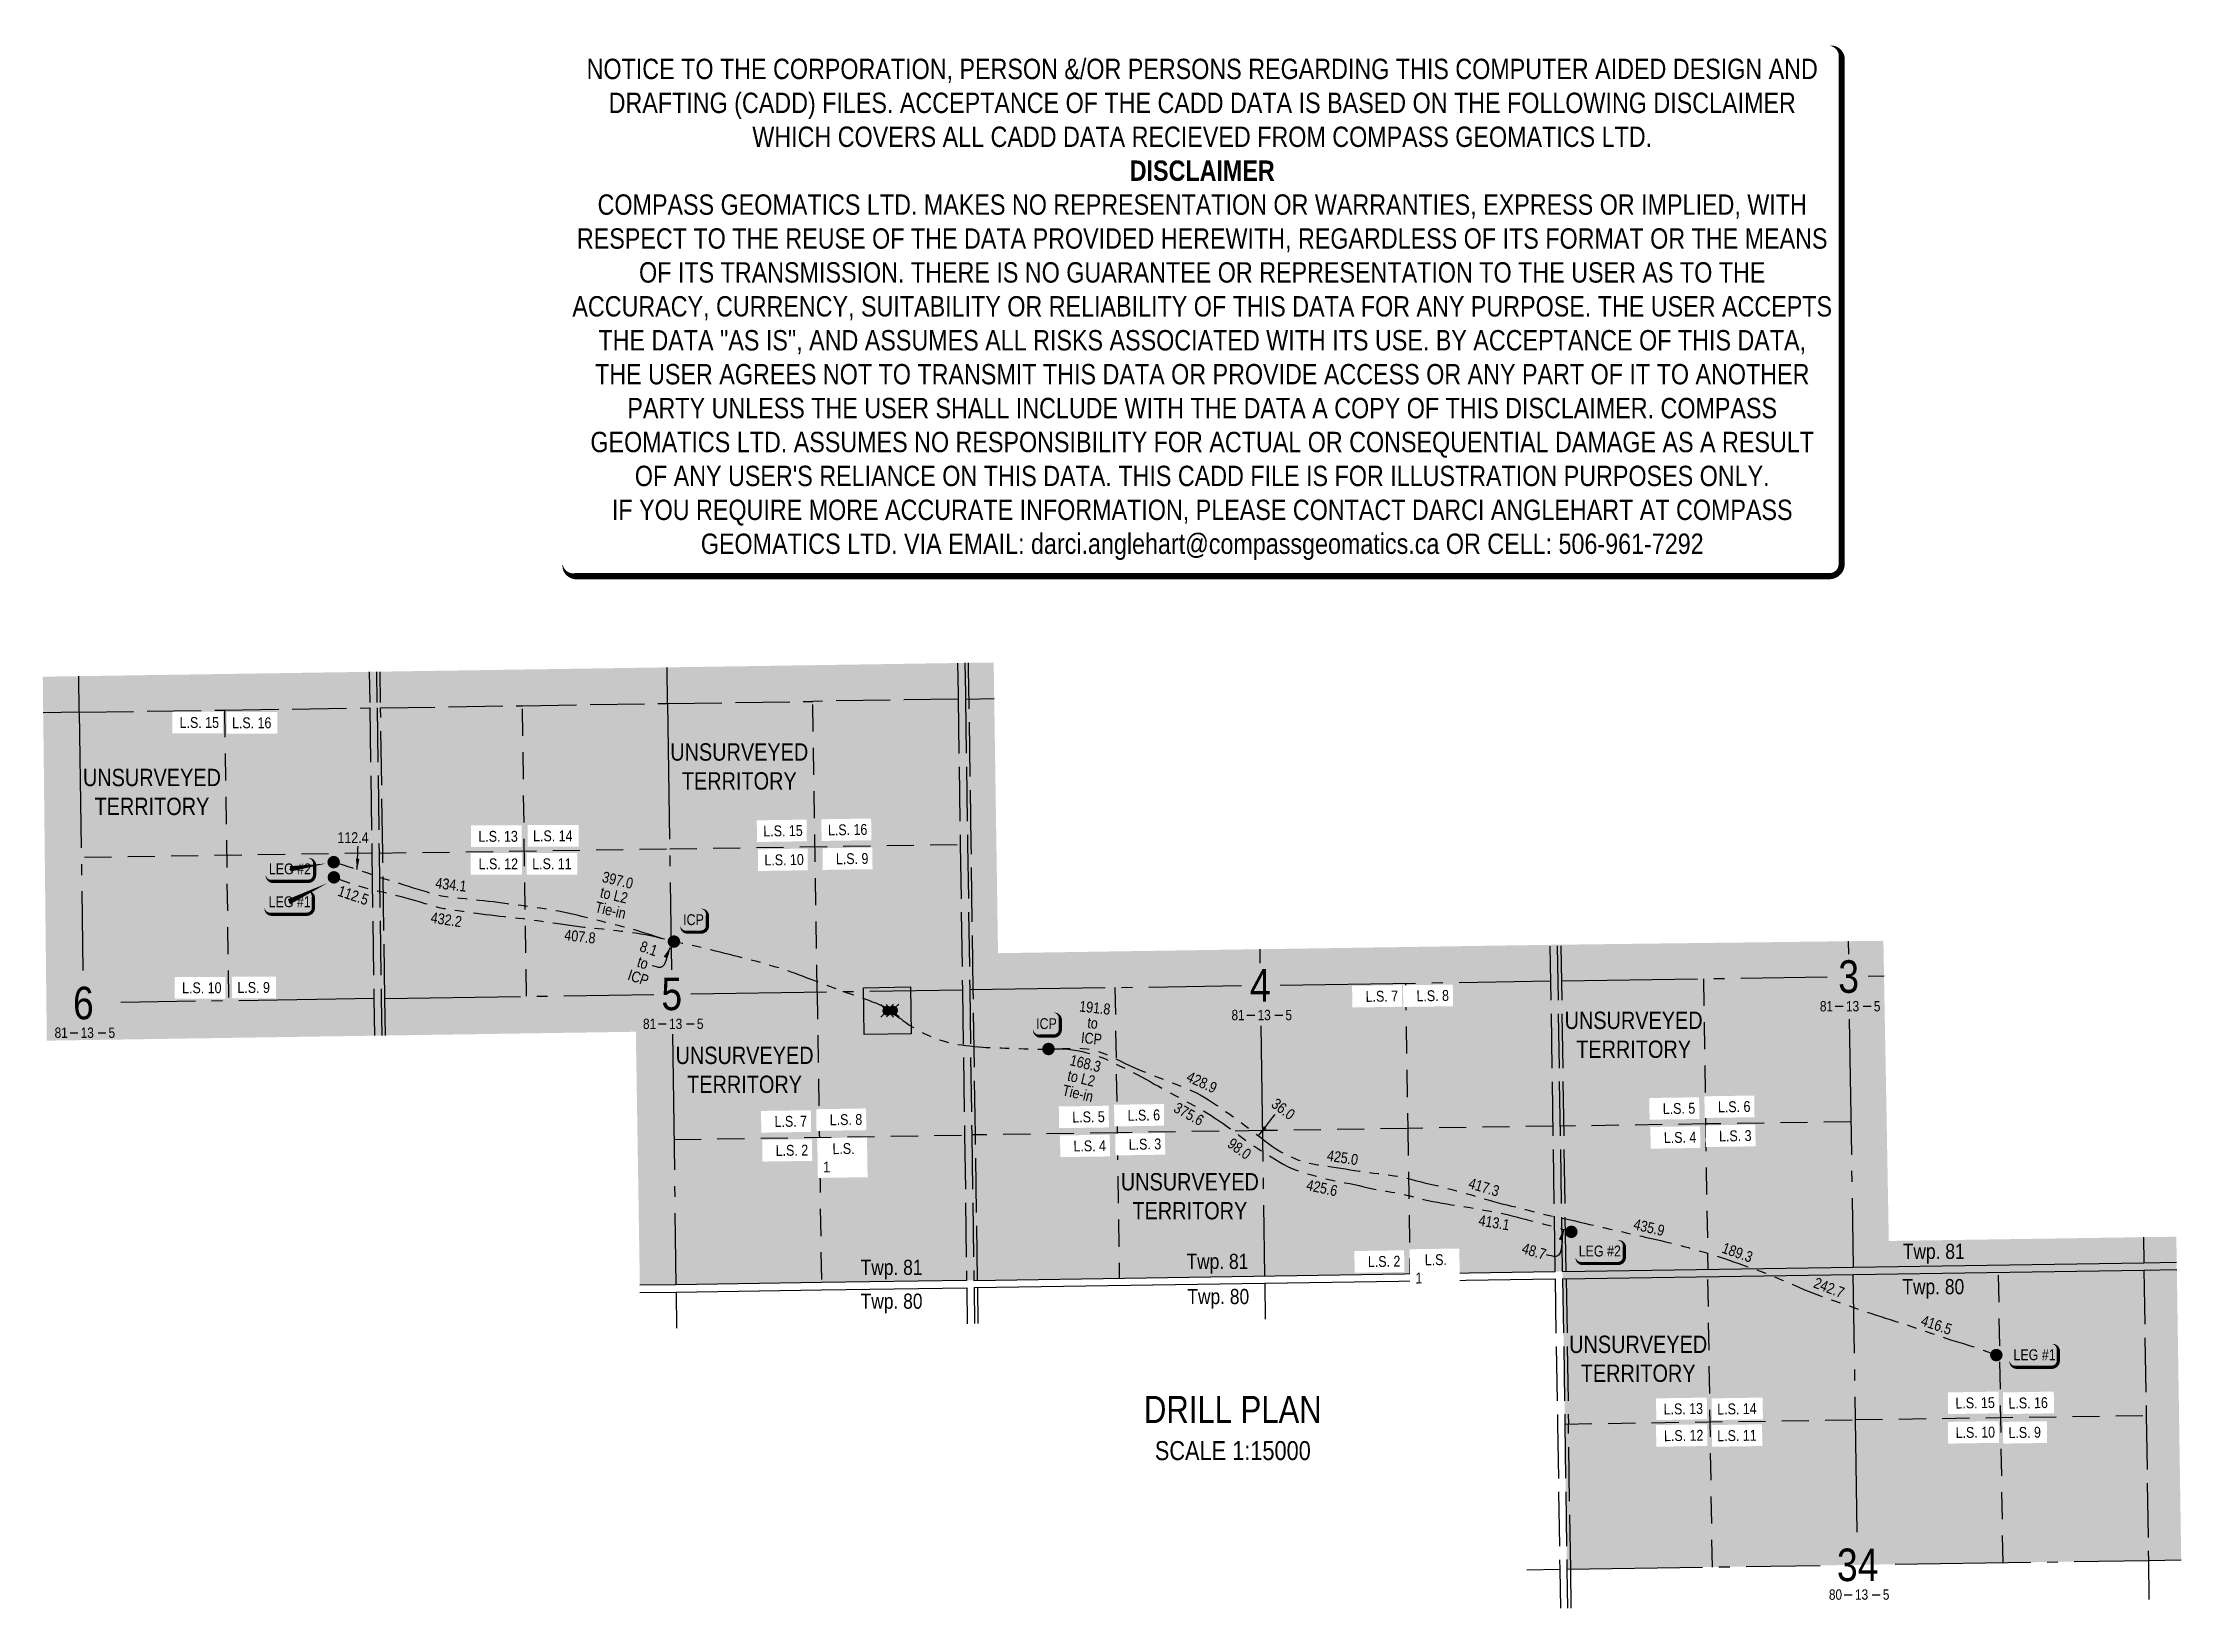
# Model space of a CAD drawing. Extents: x 569344 to 571315, y 6201562 to 6203004.
import ezdxf
from ezdxf.enums import TextEntityAlignment as Align

# ---------------------------------------------------------------- set-up
doc = ezdxf.new("R2010")
doc.units = 0
doc.header["$LTSCALE"] = 5
for name, pattern in [('foc-DRILLPATH', [14.75, 6, -1.75, 1.75, -1.75, 1.75, -1.75]), ('foc-LSD', [8, 5, -3]), ('foc-QUARTERLINE', [33, 25, -3, 2, -3]), ('foc-UNSURVEYED', [12.5, 10, -2.5])]:
    doc.linetypes.add(name, pattern=pattern)
doc.layers.get('Defpoints').update_dxf_attribs({"color": 9})
for name, color, linetype in [('10', 1, 'Continuous'), ('9', 3, 'Continuous'), ('CG-NOTES', 7, 'Continuous'), ('D-TXT', 6, 'Continuous'), ('DETAIL-T', 7, 'Continuous'), ('L-BD', 7, 'Continuous'), ('L-MON', 1, 'Continuous'), ('L-SEC', 7, 'Continuous'), ('L-SECLBL', 7, 'Continuous'), ('L-SECQ', 8, 'foc-QUARTERLINE'), ('L-SECTION-LSD', 7, 'foc-LSD'), ('L-UNS-T', 3, 'Continuous'), ('L-USEC', 7, 'foc-UNSURVEYED'), ('P-BUFFER-H 30m', 51, 'Continuous'), ('P-PDRILLPATH', 12, 'foc-DRILLPATH'), ('P-PROPOSED', 10, 'Continuous'), ('P-PROPOSED-H', 21, 'Continuous')]:
    doc.layers.add(name, color=color, linetype=linetype)
doc.layers.add('DISCLAIMER', color=7, linetype='Continuous', plot=False)
doc.styles.add('100L', font='ARIALN.TTF', dxfattribs={"height": 11})
doc.styles.add('80', font='ARIALN.TTF', dxfattribs={"height": 10})
doc.styles.add('80CG', font='ARIALN.TTF', dxfattribs={"height": 10})
doc.styles.add('80L', font='ARIALN.TTF', dxfattribs={"height": 10})
doc.styles.add('SIMPLEX', font='ARIALN.TTF')
doc.dimstyles.new('Compass 5 000', dxfattribs={"dimscale": 5, "dimtxt": 9, "dimasz": 2, "dimexe": 0.2, "dimexo": 0.0625, "dimgap": 0.5, "dimtad": 0, "dimtih": 1, "dimtoh": 1, "dimzin": 0, "dimdsep": 46, "dimtxsty": '80CG', "dimcen": 0.1, "dimse1": 1, "dimse2": 1, "dimclrd": 256, "dimclrt": 256, "dimaunit": 1, "dimadec": 4, "dimazin": 0, "dimtfac": 0.06, "dimtofl": 0, "dimtmove": 0, "dimatfit": 1, "dimfxl": 0.2, "dimtolj": 1, "dimtzin": 0, "dimlwd": -1, "dimarcsym": 0})

# ---------------------------------------------------------------- blocks, each defined once
blk = doc.blocks.new('L-SECLBL')
at = {"layer": '9', "color": 7}
for p, q in [((-5.1, -27.8), (-12.3, -27.8)), ((20.7, -27.8), (13.5, -27.8))]:
    blk.add_line(p, q, dxfattribs=at)
at = {"layer": '10', "color": 2, "style": 'SIMPLEX'}
blk.add_attdef('SEC', text='', height=30, dxfattribs=at).set_placement((0, 0), align=Align.MIDDLE)
at = {"layer": '10', "color": 5, "style": '80L'}
blk.add_attdef('TWP', text='', height=9.5, dxfattribs=at).set_placement((-14.4, -27.4), align=Align.MIDDLE_RIGHT)
blk.add_attdef('RGE', text='', height=9.5, dxfattribs=at).set_placement((3.6, -27.4), align=Align.MIDDLE_CENTER)
blk.add_attdef('MER', text='', height=9.5, dxfattribs=at).set_placement((23.2, -27.4), align=Align.MIDDLE_LEFT)
blk = doc.blocks.new('WC')
at = {"layer": 'L-MON'}
h = blk.add_hatch(color=255, dxfattribs=at)
h.dxf.hatch_style = 1
edge = h.paths.add_edge_path()
edge.add_arc((0, 0), 0.9, 0, 360)
at = {"layer": 'L-MON', "color": 240, "flags": 128}
for points in [[(-0.62, 0.5), (-1.23, 1.12)], [(0.52, 0.61), (1.13, 1.21)], [(-1.18, -1.18), (-0.56, -0.57)], [(1.16, -1.18), (0.56, -0.57)]]:
    blk.add_lwpolyline(points, dxfattribs=at)
at = {"layer": 'L-MON', "color": 240}
for radius in [0.8, 0.373]:
    blk.add_circle((0, 0), radius, dxfattribs=at)
blk = doc.blocks.new('plbh')
at = {"layer": 'L-MON'}
h = blk.add_hatch(color=255, dxfattribs=at)
h.dxf.hatch_style = 1
edge = h.paths.add_edge_path()
edge.add_arc((0, 0), 1.16, 0, 360)
h = blk.add_hatch(color=256, dxfattribs=at)
h.dxf.hatch_style = 1
h.paths.add_polyline_path([(-0.96, 0, 1), (0.96, 0, 1)])
h.paths.add_polyline_path([(0.91, 0, -1), (-0.91, 0, -1)], flags=16)
h.paths.add_polyline_path([(0.45, 0, -1), (-0.45, 0, -1)], flags=0)
h = blk.add_hatch(color=256, dxfattribs=at)
h.dxf.hatch_style = 1
h.paths.add_polyline_path([(-0.45, 0, 1), (0.45, 0, 1)])
h.paths.add_polyline_path([(0.4, 0, -1), (-0.4, 0, -1)], flags=16)
at = {"layer": 'L-MON', "color": 240}
for radius in [0.96, 0.91, 0.45, 0.4]:
    blk.add_circle((0, 0), radius, dxfattribs=at)
blk = doc.blocks.new('*U477')
h = blk.add_hatch(color=255)
edge = h.paths.add_edge_path()
edge.add_line((-16.5, -11.5), (16.5, -11.5))
edge.add_arc((16.5, -5.5), 6, 270, 360)
edge.add_line((22.5, -5.5), (22.5, 4))
edge.add_arc((16.5, 4), 6, 0, 90)
edge.add_line((16.5, 10), (-16.5, 10))
edge.add_arc((-16.5, 4), 6, 90, 180)
edge.add_line((-22.5, 4), (-22.5, -5.5))
edge.add_arc((-16.5, -5.5), 6, 180, 270)
at = {"color": 14, "flags": 128}
blk.add_lwpolyline([(-16.5, -11.5, 3, 3, 0), (16.5, -11.5, 3, 3, 0.414214), (22.5, -5.5, 3, 3, 0), (22.5, 4, 3, 0, 0.414214), (16.5, 10, 0, 0, 0), (-16.5, 10, 0, 0, 0.414214), (-22.5, 4, 0, 0, 0), (-22.5, -5.5, 0, 3, 0.414214)], format="xyseb", close=True, dxfattribs=at)
at = {"color": 14, "style": '80'}
blk.add_attdef('ENTER_TEXT_001', (-26.8, -4.9), '', height=10, dxfattribs=at)
blk = doc.blocks.new('*U478')
h = blk.add_hatch(color=255)
edge = h.paths.add_edge_path()
edge.add_line((-6.5, -11.5), (6.5, -11.5))
edge.add_arc((6.5, -5.5), 6, 270, 360)
edge.add_line((12.5, -5.5), (12.5, 4))
edge.add_arc((6.5, 4), 6, 0, 90)
edge.add_line((6.5, 10), (-6.5, 10))
edge.add_arc((-6.5, 4), 6, 90, 180)
edge.add_line((-12.5, 4), (-12.5, -5.5))
edge.add_arc((-6.5, -5.5), 6, 180, 270)
at = {"color": 14, "flags": 128}
blk.add_lwpolyline([(-6.5, -11.5, 3, 3, 0), (6.5, -11.5, 3, 3, 0.414214), (12.5, -5.5, 3, 3, 0), (12.5, 4, 3, 0, 0.414214), (6.5, 10, 0, 0, 0), (-6.5, 10, 0, 0, 0.414214), (-12.5, 4, 0, 0, 0), (-12.5, -5.5, 0, 3, 0.414214)], format="xyseb", close=True, dxfattribs=at)
at = {"color": 14, "style": '80'}
blk.add_attdef('ENTER_TEXT_001', (-26.8, -4.9), '', height=10, dxfattribs=at)
blk = doc.blocks.new('Disclaimer_Legal')
at = {"layer": 'DISCLAIMER', "color": 254, "flags": 128}
blk.add_lwpolyline([(-3613, -1105, 37.5, 37.5, 0), (4096, -1105, 37.5, 37.5, 0.414214), (4171, -1030, 37.5, 37.5, 0), (4171, 2079, 37.5, 0, 0.414214), (4096, 2154, 0, 0, 0), (-3613, 2154, 0, 0, 0.414214), (-3688, 2079, 0, 0, 0), (-3688, -1030, 0, 37.5, 0.414214)], format="xyseb", close=True, dxfattribs=at)
at = {"layer": 'DISCLAIMER', "color": 254, "insert": (242, 534), "char_height": 125, "width": 7717.57, "attachment_point": 5, "style": '80'}
blk.add_mtext('NOTICE TO THE CORPORATION, PERSON &/OR PERSONS REGARDING THIS COMPUTER AIDED DESIGN AND DRAFTING (CADD) FILES. ACCEPTANCE OF THE CADD DATA IS BASED ON THE FOLLOWING DISCLAIMER WHICH COVERS ALL CADD DATA RECIEVED FROM COMPASS GEOMATICS LTD.\\P{\\fArial Narrow|b1|i0|c0|p34;DISCLAIMER}\\PCOMPASS GEOMATICS LTD. MAKES NO REPRESENTATION OR WARRANTIES, EXPRESS OR IMPLIED, WITH RESPECT TO THE REUSE OF THE DATA PROVIDED HEREWITH, REGARDLESS OF ITS FORMAT OR THE MEANS OF ITS TRANSMISSION. THERE IS NO GUARANTEE OR REPRESENTATION TO THE USER AS TO THE ACCURACY, CURRENCY, SUITABILITY OR RELIABILITY OF THIS DATA FOR ANY PURPOSE. THE USER ACCEPTS THE DATA "AS IS", AND ASSUMES ALL RISKS ASSOCIATED WITH ITS USE. BY ACCEPTANCE OF THIS DATA, THE USER AGREES NOT TO TRANSMIT THIS DATA OR PROVIDE ACCESS OR ANY PART OF IT TO ANOTHER PARTY UNLESS THE USER SHALL INCLUDE WITH THE DATA A COPY OF THIS DISCLAIMER. COMPASS GEOMATICS LTD. ASSUMES NO RESPONSIBILITY FOR ACTUAL OR CONSEQUENTIAL DAMAGE AS A RESULT OF ANY USER\'S RELIANCE ON THIS DATA. THIS CADD FILE IS FOR ILLUSTRATION PURPOSES ONLY.\\PIF YOU REQUIRE MORE ACCURATE INFORMATION, PLEASE CONTACT DARCI ANGLEHART AT COMPASS GEOMATICS LTD. VIA EMAIL: darci.anglehart@compassgeomatics.ca OR CELL: 506-961-7292', dxfattribs=at)

msp = doc.modelspace()

# ---------------------------------------------------------------- hatches: boundary and pattern name
at = {"layer": 'P-BUFFER-H 30m'}
h = msp.add_hatch(color=256, dxfattribs=at)
h.dxf.hatch_style = 1
h.paths.add_polyline_path([(571041.1, 6202144.2), (571040.5, 6202176.6), (570733.6, 6202172.9), (570224.5, 6202165.2), (570220.5, 6202433.1), (569919.5, 6202428.6), (569920, 6202395.3), (569344.5, 6202386.7), (569347.8, 6202084.6), (569890.7, 6202092.8), (569894.4, 6201859.1), (570202.3, 6201863.7), (570198.4, 6202131.6), (570740.7, 6202139.7)])
at = {"layer": 'P-PROPOSED-H'}
h = msp.add_hatch(color=256, dxfattribs=at)
h.dxf.hatch_style = 1
h.paths.add_polyline_path([(569919.5, 6202428.6), (569886.2, 6202428.1), (569344.1, 6202420), (569344.5, 6202386.7), (569377.7, 6202387.2), (569511.6, 6202389.2), (569645.5, 6202391.2), (569655.5, 6202391.3), (569786.1, 6202393.3), (569920, 6202395.3)])
h = msp.add_hatch(color=256, dxfattribs=at)
h.dxf.hatch_style = 1
h.paths.add_polyline_path([(570144.5, 6202090.9), (570101.2, 6202090.2), (570100.5, 6202133.4), (570143.7, 6202134.2)])
h = msp.add_hatch(color=256, dxfattribs=at)
h.dxf.hatch_style = 1
h.paths.add_polyline_path([(571315, 6201606), (571284.8, 6201605.5), (570748.9, 6201597.5), (570744.9, 6201865.2), (570744.8, 6201871.9), (570202.3, 6201863.7), (570198.4, 6202131.6), (570740.7, 6202139.7), (571041.1, 6202144.2), (571045.5, 6201900), (571310.5, 6201903.9)])

# ---------------------------------------------------------------- linework, layer by layer
at = {"layer": 'DETAIL-T', "color": 14, "flags": 128}
for points in [[(569572.1, 6202242.9, 5, 0, 0), (569605, 6202247.8, 0, 5, 0)], [(569571, 6202212.6, 5, 0, 0), (569606.8, 6202229.9, 0, 5, 0)]]:
    msp.add_lwpolyline(points, format="xyseb", dxfattribs=at)
at = {"layer": 'L-SEC'}
for p, q in [((570202.3, 6201863.7), (570738.1, 6201871.8)), ((569927.7, 6201859.6), (569894.4, 6201859.1)), ((569894.5, 6201852.4), (569927.8, 6201852.9)), ((570061.7, 6201861.6), (569927.7, 6201859.6)), ((569927.8, 6201852.9), (570061.8, 6201854.9)), ((570195.6, 6201863.6), (570061.7, 6201861.6)), ((570061.8, 6201854.9), (570195.7, 6201856.9)), ((570202.4, 6201857), (570737.9, 6201865.1))]:
    msp.add_line(p, q, dxfattribs=at)
at = {"layer": 'L-SEC', "flags": 128}
for points in [[(570744.8, 6201871.9), (571280.5, 6201879.9)], [(570744.9, 6201865.2), (571280.6, 6201873.2)], [(571280.5, 6201879.9), (571310.8, 6201880.3)], [(571280.6, 6201873.2), (571310.9, 6201873.6)]]:
    msp.add_lwpolyline(points, dxfattribs=at)
at = {"layer": 'L-SECQ'}
for p, q in [((569920, 6202395.3), (569919.5, 6202428.6)), ((569920, 6202395.3), (569923.5, 6202149.8)), ((569941.4, 6202127.7), (570191.7, 6202131.5)), ((570198.4, 6202131.6), (570448.9, 6202135.3)), ((570484.4, 6202135.8), (570734, 6202139.6)), ((569649.7, 6202123.3), (569416.1, 6202119.8)), ((569659.4, 6202123.5), (569907.4, 6202127.2)), ((569924.4, 6202090.6), (569927.7, 6201859.6)), ((569927.8, 6201852.9), (569928.3, 6201819.7)), ((571016.4, 6201631.5), (571012.7, 6201869.2)), ((570711.9, 6201597), (570742.2, 6201597.4)), ((570748.9, 6201597.5), (570982.1, 6201601)), ((571051.4, 6201602), (571284.8, 6201605.5)), ((571284.8, 6201605.5), (571315, 6201606))]:
    msp.add_line(p, q, dxfattribs=at)
at = {"layer": 'L-SECQ', "flags": 128}
for points in [[(569377.7, 6202387.2), (569377.3, 6202420.5)], [(569377.7, 6202387.2), (569381.1, 6202149.3)], [(570465.7, 6202168.9), (570465.9, 6202156.1)], [(571008, 6202176.2), (571008.2, 6202164.2)], [(570744.1, 6202139.7), (570988.6, 6202143.4)], [(571026.6, 6202144), (571041.1, 6202144.2)], [(570466.8, 6202098.1), (570470.2, 6201867.7)], [(571009.1, 6202104.5), (571012.6, 6201875.9)], [(570470.3, 6201861.1), (570470.8, 6201827.8)]]:
    msp.add_lwpolyline(points, dxfattribs=at)
at = {"layer": 'L-SECTION-LSD'}
for p, q in [((569789.9, 6202125.5), (569786.1, 6202393.3)), ((570057.8, 6202129.5), (570053.8, 6202397.3)), ((569921.9, 6202261.4), (570189.7, 6202265.4)), ((569654.1, 6202257.5), (569921.9, 6202261.4)), ((570057.8, 6202129.5), (570061.7, 6201861.6)), ((569925.8, 6201993.5), (570193.7, 6201997.6)), ((571150.8, 6201603.5), (571146.7, 6201871.2)), ((570882.9, 6201599.5), (570878.8, 6201867.2)), ((570746.9, 6201731.3), (571014.8, 6201735.3)), ((571014.8, 6201735.3), (571282.7, 6201739.3))]:
    msp.add_line(p, q, dxfattribs=at)
at = {"layer": 'L-SECTION-LSD', "flags": 128}
for points in [[(569511.6, 6202389.2), (569515.4, 6202121.3)], [(569647.4, 6202257.3), (569379.6, 6202253.3)], [(570332.3, 6202133.6), (570334.3, 6201999.7)], [(570600.1, 6202137.6), (570602.1, 6202003.7)], [(570874.6, 6202141.7), (570876.6, 6202007.8)], [(571010.6, 6202009.8), (570876.6, 6202007.8)], [(570334.3, 6201999.7), (570200.3, 6201997.7)], [(570468.2, 6202001.7), (570334.3, 6201999.7)], [(570334.3, 6201999.7), (570336.3, 6201865.7)], [(570602.1, 6202003.7), (570468.2, 6202001.7)], [(570736, 6202005.7), (570602.1, 6202003.7)], [(570602.1, 6202003.7), (570604.1, 6201869.7)], [(570876.6, 6202007.8), (570742.7, 6202005.8)], [(570876.6, 6202007.8), (570878.7, 6201873.9)]]:
    msp.add_lwpolyline(points, dxfattribs=at)
at = {"layer": 'L-USEC'}
for p, q in [((569645, 6202424.5), (569645.4, 6202396.1)), ((569651.7, 6202424.6), (569652.1, 6202396.2)), ((569655.5, 6202396.3), (569655.1, 6202424.6)), ((570197.7, 6202404.2), (570197.3, 6202432.7)), ((570197.8, 6202399.4), (570197.7, 6202404.2)), ((569377.7, 6202387.2), (569344.5, 6202386.7)), ((569377.7, 6202387.2), (569511.6, 6202389.2)), ((569511.6, 6202389.2), (569645.5, 6202391.2)), ((569645.5, 6202391.2), (569647.4, 6202257.3)), ((569652.2, 6202391.3), (569654.1, 6202257.4)), ((569655.5, 6202391.3), (569786.1, 6202393.3)), ((569657.4, 6202257.4), (569655.5, 6202391.3)), ((569786.1, 6202393.3), (569920, 6202395.3)), ((569920, 6202395.3), (570053.8, 6202397.3)), ((570187.7, 6202399.3), (570053.8, 6202397.3)), ((570187.7, 6202399.3), (570189.7, 6202265.4)), ((570194.4, 6202399.4), (570221, 6202399.8)), ((570194.4, 6202399.4), (570196.4, 6202265.5)), ((570199.8, 6202265.5), (570197.8, 6202399.4)), ((570189.7, 6202265.4), (570191.7, 6202131.5)), ((570196.4, 6202265.5), (570198.4, 6202131.6)), ((570201.7, 6202131.6), (570199.8, 6202265.5)), ((569647.4, 6202257.3), (569649.3, 6202123.4)), ((569654.1, 6202257.4), (569656, 6202123.4)), ((569659.4, 6202123.5), (569657.4, 6202257.4)), ((570191.7, 6202131.5), (570193.7, 6201997.6)), ((570198.4, 6202131.6), (570200.3, 6201997.7)), ((570203.7, 6201997.7), (570201.7, 6202131.6)), ((569649.3, 6202123.4), (569649.8, 6202089.2)), ((569656, 6202123.4), (569656.5, 6202089.3)), ((569659.9, 6202089.3), (569659.4, 6202123.5)), ((570193.7, 6201997.6), (570195.6, 6201863.6)), ((570200.3, 6201997.7), (570202.3, 6201863.7)), ((570205.7, 6201863.8), (570203.7, 6201997.7)), ((571280.1, 6201903.5), (571280.5, 6201879.9)), ((571280.6, 6201873.2), (571282.7, 6201739.3)), ((570195.7, 6201856.9), (570196.2, 6201823.7)), ((570202.4, 6201857), (570202.9, 6201823.8)), ((570206.3, 6201823.8), (570205.8, 6201857.1)), ((570737.9, 6201865.1), (570740.2, 6201731.2)), ((570744.9, 6201865.2), (570746.9, 6201731.3)), ((570748.2, 6201865.2), (570750.2, 6201731.4)), ((571282.7, 6201739.3), (571284.8, 6201605.5)), ((570740.2, 6201731.2), (570742.2, 6201597.4)), ((570746.9, 6201731.3), (570748.9, 6201597.5)), ((570752.3, 6201597.6), (570750.2, 6201731.4)), ((570742.2, 6201597.4), (570742.8, 6201561.5)), ((570748.9, 6201597.5), (570749.5, 6201561.6)), ((570752.8, 6201561.7), (570752.3, 6201597.6)), ((571284.8, 6201605.5), (571285.3, 6201569.6))]:
    msp.add_line(p, q, dxfattribs=at)
for points in [[(570187.2, 6202432.6), (570187.7, 6202404), (570187.7, 6202399.3)], [(570193.9, 6202432.7), (570194.4, 6202404.1), (570194.4, 6202399.4)]]:
    msp.add_lwpolyline(points, dxfattribs=at)
at = {"layer": 'L-USEC', "flags": 128}
for points in [[(570738.1, 6201871.8), (570733.5, 6202172.9)], [(570744.8, 6201871.9), (570740.2, 6202172.9)], [(570748.1, 6201871.9), (570743.6, 6202173)]]:
    msp.add_lwpolyline(points, dxfattribs=at)
at = {"layer": 'P-PDRILLPATH', "flags": 128}
msp.add_lwpolyline([(569917.2, 6202178), (569915.5, 6202178.5), (569912.9, 6202179.3), (569908.7, 6202180.6), (569904.4, 6202182), (569900.2, 6202183.4), (569895.9, 6202184.7), (569891.6, 6202186), (569887.2, 6202187.3), (569882.9, 6202188.5), (569878.7, 6202189.6), (569874.5, 6202190.7), (569870.3, 6202191.8), (569866.1, 6202192.9), (569861.8, 6202193.9), (569857.6, 6202195), (569853.4, 6202196), (569849.2, 6202197), (569844.9, 6202198), (569840.7, 6202199), (569836.5, 6202200.1), (569832.2, 6202201.1), (569828, 6202202), (569823.7, 6202202.9), (569819.4, 6202203.8), (569815.1, 6202204.6), (569810.8, 6202205.4), (569806.6, 6202206.1), (569802.3, 6202206.8), (569798, 6202207.3), (569793.6, 6202207.9), (569789.3, 6202208.5), (569788.8, 6202208.6), (569785, 6202209), (569780.7, 6202209.6), (569776.4, 6202210.2), (569772.1, 6202210.7), (569767.8, 6202211.3), (569763.5, 6202211.9), (569759.1, 6202212.4), (569754.8, 6202212.9), (569750.5, 6202213.4), (569746.2, 6202213.8), (569741.8, 6202214.3), (569737.5, 6202214.8), (569733.3, 6202215.2), (569729, 6202215.7), (569724.7, 6202216.2), (569720.3, 6202216.6), (569716, 6202217.1), (569711.7, 6202217.8), (569707.3, 6202218.7), (569703, 6202219.9), (569698.7, 6202221.3), (569694.4, 6202222.6), (569690.1, 6202223.9), (569685.7, 6202225.2), (569681.4, 6202226.6), (569677.1, 6202227.9), (569672.8, 6202229.3), (569668.5, 6202230.6), (569664.2, 6202231.9), (569659.8, 6202233.3), (569655.5, 6202234.7), (569651.3, 6202236.2), (569647.8, 6202237.5), (569647, 6202237.7), (569642.7, 6202239.2), (569638.5, 6202240.6), (569634.2, 6202242), (569629.9, 6202243.5), (569625.6, 6202244.9), (569621.3, 6202246.2), (569618.3, 6202247.2), (569612.2, 6202249.1)], dxfattribs=at)
at = {"layer": 'P-PROPOSED'}
msp.add_lwpolyline([(570144.5, 6202090.9), (570101.2, 6202090.2), (570100.5, 6202133.4), (570143.7, 6202134.2)], close=True, dxfattribs=at)

# ---------------------------------------------------------------- block references
at = {"layer": 'CG-NOTES'}
ref = msp.add_blockref('*U477', (569572.1, 6202242.9), dxfattribs=dict(at, xscale=0.999541, yscale=0.999541, zscale=0.999541))
ref.add_attrib('ENTER_TEXT_001', 'LEG #2', (569552.5, 6202237.9), dxfattribs={"layer": '0', "color": 14, "height": 10, "style": '80'})
ref = msp.add_blockref('*U477', (569571, 6202212.6), dxfattribs=dict(at, xscale=0.999541, yscale=0.999541, zscale=0.999541))
ref.add_attrib('ENTER_TEXT_001', 'LEG #1', (569552.2, 6202207.6), dxfattribs={"layer": '0', "color": 14, "height": 10, "style": '80'})
ref = msp.add_blockref('*U478', (569944.2, 6202196.1), dxfattribs=dict(at, xscale=0.999541, yscale=0.999541, zscale=0.999541))
ref.add_attrib('ENTER_TEXT_001', 'ICP', (569934.3, 6202191.1), dxfattribs={"layer": '0', "color": 14, "height": 10, "style": '80'})
ref = msp.add_blockref('*U478', (570269.4, 6202100.3), dxfattribs=dict(at, xscale=0.999541, yscale=0.999541, zscale=0.999541))
ref.add_attrib('ENTER_TEXT_001', 'ICP', (570259.6, 6202095.3), dxfattribs={"layer": '0', "color": 14, "height": 10, "style": '80'})
ref = msp.add_blockref('*U477', (570779.3, 6201890.7), dxfattribs=dict(at, xscale=0.999541, yscale=0.999541, zscale=0.999541))
ref.add_attrib('ENTER_TEXT_001', 'LEG #2', (570759.7, 6201885.7), dxfattribs={"layer": '0', "color": 14, "height": 10, "style": '80'})
ref = msp.add_blockref('*U477', (571179.2, 6201795.1), dxfattribs=dict(at, xscale=0.999541, yscale=0.999541, zscale=0.999541))
ref.add_attrib('ENTER_TEXT_001', 'LEG #1', (571160.4, 6201790.1), dxfattribs={"layer": '0', "color": 14, "height": 10, "style": '80'})
at = {"layer": 'Defpoints', "color": 3, "xscale": 0.15, "yscale": 0.15, "zscale": 0.15}
msp.add_blockref('Disclaimer_Legal', (570376.4, 6202678.4), dxfattribs=at)
at = {"layer": 'L-MON', "xscale": 4.997705, "yscale": 4.997705, "zscale": 4.997705}
for name, p in [('plbh', (569612.2, 6202249.1)), ('plbh', (569612.4, 6202235.1)), ('plbh', (569925.8, 6202175.9)), ('WC', (570122.5, 6202112.2)), ('WC', (570127.5, 6202112.3)), ('plbh', (570271, 6202076.9)), ('plbh', (570752.9, 6201908.4)), ('plbh', (571144.6, 6201794.8))]:
    msp.add_blockref(name, p, dxfattribs=at)
at = {"layer": 'L-SECLBL', "xscale": 0.999541, "yscale": 0.999541, "zscale": 0.999541}
for p, values in [((570466.2, 6202135.6), {'SEC': '4', 'TWP': '81', 'RGE': '13', 'MER': '5'}), ((571008.5, 6202143.7), {'SEC': '3', 'TWP': '81', 'RGE': '13', 'MER': '5'}), ((569381.5, 6202119.3), {'SEC': '6', 'TWP': '81', 'RGE': '13', 'MER': '5'}), ((569923.8, 6202127.5), {'SEC': '5', 'TWP': '81', 'RGE': '13', 'MER': '5'}), ((571016.8, 6201601.5), {'SEC': '34', 'TWP': '80', 'RGE': '13', 'MER': '5'})]:
    msp.add_blockref('L-SECLBL', p, dxfattribs=at).add_auto_attribs(values)

# ---------------------------------------------------------------- texts
at = {"layer": 'D-TXT', "color": 3, "char_height": 13.99, "attachment_point": 1, "style": '80L'}
for s, width, insert in [('Twp. 81', 54.196, (571058.4, 6201897.4)), ('Twp. 81', 54.196, (570097.9, 6201882.7)), ('Twp. 81', 54.196, (570398.2, 6201888.2)), ('Twp. 80', 56.372, (570097.9, 6201851.5)), ('Twp. 80', 56.372, (570399, 6201855.8)), ('Twp. 80', 56.372, (571058, 6201864.9))]:
    msp.add_mtext_dynamic_manual_height_columns(s, width=width, gutter_width=47.5, heights=[0], dxfattribs=dict(at, insert=insert))
at = {"layer": 'L-BD', "color": 3, "insert": (569619, 6202276.7), "char_height": 9.995, "width": 20.268, "attachment_point": 1, "line_spacing_factor": 0.855, "style": '80L'}
msp.add_mtext('\\pi-3.29774;112.4', dxfattribs=at)
at = {"layer": 'L-BD', "color": 3, "attachment_point": 1, "line_spacing_factor": 0.855, "style": '80L'}
for s, insert, char_height, width, rotation in [('\\pi-3.34205;112.5', (569621.5, 6202226.8), 9.995, 20.268, 341.2741), ('\\pi0.28861;397.0\\P\\pi1.7852;to L2\\P\\pi0.33634;Tie-in', (569861, 6202240.8), 9.995, 28.211, 346.4533), ('\\pi-3.82614;432.2', (569706.4, 6202202.6), 9.995, 20.268, 351.6433), ('\\pi-3.87046;407.8', (569829.4, 6202186.7), 9.995, 20.268, 353.6106), ('\\pi3.46246;8.1\\P\\pi5.692;to\\P\\pi1.38974;ICP', (569893.4, 6202177.9), 9.995, 20.268, 341.2741), ('\\pi0.66361;191.8\\P\\pi9.67721;to\\P\\pi5.37495;ICP', (570299.4, 6202121.5), 9.995, 28.238, 353.939), ('428.9', (570401.4, 6202056.8), 10, 20.268, 335.3919), ('\\pi-0.49888;36.0', (570481.9, 6202032), 9.995, 20.268, 323.1462), ('\\pi-0.49888;98.0', (570441.3, 6201995.3), 9.995, 20.268, 324.2134), ('\\pi-3.8466;425.0', (570532.5, 6201983.4), 9.995, 20.268, 351.2543), ('\\pi-3.85682;425.6', (570513.9, 6201956), 9.995, 20.268, 347.9521), ('\\pi-3.85682;417.3', (570663.8, 6201957.4), 9.995, 20.268, 343.4349), ('\\pi-3.06933;413.1', (570671.5, 6201923.7), 9.995, 20.268, 350.6125), ('\\pi-3.87046;435.9', (570815.5, 6201919.7), 9.995, 20.268, 347.0387), ('\\pi-0.67275;48.7', (570710, 6201898.3), 9.995, 20.268, 343.3491), ('\\pi-3.30796;189.3', (570897.3, 6201897.8), 9.995, 20.268, 340.4519), ('\\pi-3.76137;242.7', (570982.4, 6201865.4), 9.995, 20.268, 338.8823), ('\\pi-3.89091;416.5', (571081.2, 6201830.7), 9.995, 20.268, 341.2984)]:
    msp.add_mtext(s, dxfattribs=dict(at, insert=insert, char_height=char_height, width=width, rotation=rotation))
at = {"layer": 'L-UNS-T', "color": 3, "char_height": 15.993, "attachment_point": 5, "style": '80L'}
for insert in [(569986, 6202337.2), (569444.7, 6202313.7), (570810.3, 6202089.9), (569990.9, 6202057.6), (570401.3, 6201941.1), (570814.5, 6201791.3)]:
    msp.add_mtext_dynamic_manual_height_columns('UNSURVEYED TERRITORY', width=126.356, gutter_width=47.5, heights=[0], dxfattribs=dict(at, insert=insert))

# ---------------------------------------------------------------- leaders
at = {"layer": 'L-BD', "color": 3, "path_type": 1}
for points in [[(569633.9, 6202242.2), (569634.7, 6202263.8)], [(569922.2, 6202170.3), (569913.4, 6202152.1), (569905.6, 6202153.6)], [(570464.6, 6201996.9), (570479.8, 6202016.6)], [(570745.6, 6201910.6), (570738.9, 6201885.8), (570730, 6201887.2)]]:
    msp.add_leader(points, dimstyle='Compass 5 000', override={"dimgap": 0.5, "dimtad": 0}, dxfattribs=at)

# ---------------------------------------------------------------- next in the draw order: texts
at = {"layer": 'DETAIL-T', "color": 3, "insert": (570440.9, 6201757.2), "char_height": 24.989, "width": 258.726, "attachment_point": 2, "style": '80CG', "bg_fill": 2}
msp.add_mtext('DRILL PLAN\\P{\\H0.7x;SCALE 1:15000}', dxfattribs=at)
at = {"layer": 'L-SECTION-LSD', "char_height": 10, "attachment_point": 1, "style": '100L', "bg_fill": 2}
for s, width, insert in [('L.S. 16', 36.924, (569518.5, 6202382.5)), ('L.S. 9', 30.513, (569523.5, 6202138.6))]:
    msp.add_mtext_dynamic_manual_height_columns(s, width=width, gutter_width=55, heights=[0], dxfattribs=dict(at, insert=insert))
at = {"layer": 'L-SECTION-LSD', "attachment_point": 1, "style": '100L', "bg_fill": 2}
for s, width, gutter_width, insert, char_height, rotation in [('\\pi0.91813;L.S. 10', 35.827, 18.3, (570008.2, 6202256), 9.995, 0.8573), ('\\pi7.23856;L.S. 9', 35.827, 18.3, (570067.8, 6202257), 9.995, 0.8573), ('\\pi7.35447;L.S. 7', 35.916, 18.3, (570555.9, 6202130.2), 9.995, 0.8573), ('\\pi7.32719;L.S. 2', 35.827, 18.3, (570012.2, 6201988.2), 9.995, 0.8573), ('\\pi7.28629;L.S. 4', 35.827, 18.3, (570286.7, 6201992.3), 9.995, 0.8573), ('\\pi7.28629;L.S. 4', 35.827, 18.3, (570830.8, 6202000.1), 9.995, 0.8573), ('\\pi7.32719;L.S. 2', 35.827, 18.3, (570558, 6201885.8), 9.995, 0.8573), ('L.S. 9', 30.513, 55, (571155.7, 6201728.3), 10, 0.8554), ('L.S. 11', 36.433, 55, (570887.3, 6201725.4), 10, 0.8554)]:
    msp.add_mtext_dynamic_manual_height_columns(s, width=width, gutter_width=gutter_width, heights=[0], dxfattribs=dict(at, insert=insert, char_height=char_height, rotation=rotation))

# ---------------------------------------------------------------- next in the draw order: linework, layer by layer
at = {"layer": 'P-PDRILLPATH', "flags": 128}
msp.add_lwpolyline([(570127.5, 6202112.3), (570127.4, 6202112.3), (570127.4, 6202112.2), (570127.4, 6202112.2), (570127.3, 6202112.3), (570127.1, 6202112.4), (570126.5, 6202112.8), (570125.6, 6202113.3), (570124.4, 6202113.8), (570123.2, 6202114.5), (570122.5, 6202114.8), (570121.8, 6202115.1), (570120.9, 6202115.4), (570119.9, 6202115.7), (570118.8, 6202116.1), (570117.5, 6202116.7), (570116, 6202117.3), (570114.5, 6202118), (570112.8, 6202118.7), (570110.9, 6202119.4), (570108.9, 6202120.2), (570107, 6202121), (570104.9, 6202121.8), (570102.8, 6202122.6), (570100.7, 6202123.4), (570098.4, 6202124.2), (570096, 6202125), (570093.5, 6202125.9), (570090.8, 6202126.8), (570087.9, 6202127.8), (570085, 6202128.8), (570082, 6202129.8), (570079, 6202131), (570075.9, 6202132.1), (570072.7, 6202133.3), (570069.5, 6202134.5), (570066.2, 6202135.7), (570062.8, 6202137), (570059.3, 6202138.3), (570055.8, 6202139.6), (570052.3, 6202140.9), (570048.7, 6202142.2), (570045.1, 6202143.6), (570041.4, 6202145), (570037.7, 6202146.4), (570033.9, 6202147.7), (570030.1, 6202149), (570026.3, 6202150.2), (570022.5, 6202151.5), (570018.6, 6202152.7), (570014.6, 6202153.9), (570010.6, 6202155.1), (570006.6, 6202156.3), (570002.5, 6202157.4), (569998.2, 6202158.6), (569994, 6202159.7), (569989.8, 6202160.7), (569985.5, 6202161.8), (569981.3, 6202162.8), (569977, 6202163.9), (569972.8, 6202165), (569968.5, 6202166.1), (569964.2, 6202167.1), (569959.9, 6202168.2), (569955.5, 6202169.3), (569951.2, 6202170.3), (569946.8, 6202171.3), (569942.4, 6202172.2), (569938, 6202173.2), (569933.6, 6202174.1), (569931, 6202174.7), (569925.8, 6202175.9), (569923.2, 6202176.5), (569921.6, 6202176.9), (569917.2, 6202178), (569912.9, 6202179.1), (569908.5, 6202180.2), (569904.1, 6202181.2), (569899.7, 6202182.1), (569895.2, 6202182.8), (569890.8, 6202183.5), (569886.3, 6202184.1), (569881.8, 6202184.7), (569877.5, 6202185.3), (569873.2, 6202185.8), (569868.9, 6202186.3), (569864.6, 6202186.7), (569860.2, 6202187.2), (569855.9, 6202187.6), (569851.6, 6202188), (569847.2, 6202188.4), (569842.9, 6202188.9), (569838.6, 6202189.4), (569834.3, 6202190), (569830, 6202190.6), (569825.6, 6202191.2), (569821.3, 6202191.8), (569817, 6202192.5), (569812.7, 6202193.2), (569808.4, 6202193.8), (569804.1, 6202194.4), (569799.8, 6202195), (569795.5, 6202195.6), (569791.2, 6202196.2), (569789, 6202196.5), (569786.8, 6202196.8), (569782.5, 6202197.2), (569778.2, 6202197.7), (569773.9, 6202198.2), (569769.6, 6202198.7), (569765.2, 6202199.1), (569760.9, 6202199.6), (569756.6, 6202200.1), (569752.3, 6202200.6), (569748, 6202201.2), (569743.7, 6202201.8), (569739.4, 6202202.4), (569735.1, 6202203), (569730.8, 6202203.6), (569726.5, 6202204.2), (569722.3, 6202204.9), (569717.9, 6202205.5), (569713.6, 6202206.2), (569709.4, 6202207.1), (569705, 6202208.3), (569700.7, 6202209.5), (569696.4, 6202210.8), (569692.1, 6202212.1), (569687.8, 6202213.4), (569683.4, 6202214.6), (569679, 6202215.8), (569674.6, 6202217), (569670.3, 6202218.2), (569666, 6202219.3), (569661.6, 6202220.4), (569657.2, 6202221.5), (569652.8, 6202222.4), (569648.3, 6202223.5), (569648, 6202223.6), (569643.9, 6202224.6), (569639.6, 6202225.8), (569635.3, 6202227.1), (569631, 6202228.4), (569626.7, 6202229.7), (569622.4, 6202231.2), (569618.3, 6202232.8), (569612.4, 6202235.1)], dxfattribs=at)

# ---------------------------------------------------------------- next in the draw order: texts
at = {"layer": 'L-SECTION-LSD', "char_height": 9.995, "attachment_point": 1, "style": '100L', "bg_fill": 2}
for s, width, insert in [('\\pi1.84496;L.S. 15', 36.843, (569468.4, 6202382.8)), ('\\pi2.02815;L.S. 10', 36.937, (569470.5, 6202138.3))]:
    msp.add_mtext_dynamic_manual_height_columns(s, width=width, gutter_width=55, heights=[0], dxfattribs=dict(at, insert=insert))
for s, width, gutter_width, insert, rotation in [('\\pi0.91813;L.S. 15', 35.916, 18.3, (570007.2, 6202282.7), 0.8573), ('\\pi0.98631;L.S. 16', 35.916, 18.3, (570066.7, 6202283.7), 0.8573), ('\\pi7.32719;L.S. 8', 35.916, 18.3, (570602.8, 6202130.7), 0.857), ('\\pi7.28629;L.S. 5', 35.916, 18.3, (570829.8, 6202026.8), 0.8573), ('\\pi7.35447;L.S. 7', 35.916, 18.3, (570011.1, 6202014.9), 0.8573), ('\\pi7.28629;L.S. 5', 35.916, 18.3, (570285.6, 6202019), 0.8573), ('\\pi8.84082;L.S. 1', 35.827, 18.3, (570608.9, 6201887.4), 0.857), ('\\pi2.02815;L.S. 10', 36.937, 55, (571105, 6201728.3), 0.8554), ('\\pi2.22666;L.S. 12', 37.095, 55, (570836, 6201725.4), 0.8554)]:
    msp.add_mtext_dynamic_manual_height_columns(s, width=width, gutter_width=gutter_width, heights=[0], dxfattribs=dict(at, insert=insert, rotation=rotation))

# ---------------------------------------------------------------- next in the draw order: texts
at = {"layer": 'L-BD', "color": 3, "insert": (570291.7, 6202072), "char_height": 9.995, "width": 28.211, "attachment_point": 1, "rotation": 346.4533, "line_spacing_factor": 0.855, "style": '80L'}
msp.add_mtext('\\pi0.66361;168.3\\P\\pi1.7852;to L2\\P\\pi0.33634;Tie-in', dxfattribs=at)
at = {"layer": 'L-SECTION-LSD', "insert": (569795.2, 6202252.6), "char_height": 10, "attachment_point": 1, "style": '100L', "bg_fill": 2}
msp.add_mtext_dynamic_manual_height_columns('L.S. 11', width=36.433, gutter_width=55, heights=[0], dxfattribs=at)
at = {"layer": 'L-SECTION-LSD', "attachment_point": 1, "style": '100L', "bg_fill": 2}
for s, width, gutter_width, insert, char_height, rotation in [('\\pi8.84082;L.S. 1', 35.827, 18.3, (570063, 6201989.8), 9.995, 0.857), ('\\pi7.26583;L.S. 3', 35.827, 18.3, (570337.6, 6201993.9), 9.995, 0.857), ('\\pi7.26583;L.S. 3', 35.827, 18.3, (570881.7, 6202001.6), 9.995, 0.857), ('L.S. 14', 36.981, 55, (570887.3, 6201750), 10, 0.8554), ('L.S. 16', 36.924, 55, (571155.7, 6201755.5), 10, 0.8554)]:
    msp.add_mtext_dynamic_manual_height_columns(s, width=width, gutter_width=gutter_width, heights=[0], dxfattribs=dict(at, insert=insert, char_height=char_height, rotation=rotation))

# ---------------------------------------------------------------- next in the draw order: texts
at = {"layer": 'L-SECTION-LSD', "insert": (569743.6, 6202252.5), "char_height": 9.995, "attachment_point": 1, "style": '100L', "bg_fill": 2}
msp.add_mtext_dynamic_manual_height_columns('\\pi2.22666;L.S. 12', width=37.095, gutter_width=55, heights=[0], dxfattribs=at)
at = {"layer": 'L-SECTION-LSD', "char_height": 9.995, "attachment_point": 1, "style": '100L', "bg_fill": 2}
for s, width, gutter_width, insert, rotation in [('\\pi7.35447;L.S. 6', 35.916, 18.3, (570880.6, 6202028.4), 0.857), ('\\pi7.32719;L.S. 8', 35.916, 18.3, (570062, 6202016.5), 0.857), ('\\pi7.35447;L.S. 6', 35.916, 18.3, (570336.5, 6202020.6), 0.857), ('\\pi1.88792;L.S. 13', 36.817, 55, (570836, 6201750), 0.8554), ('\\pi1.84496;L.S. 15', 36.843, 55, (571105, 6201755.5), 0.8554)]:
    msp.add_mtext_dynamic_manual_height_columns(s, width=width, gutter_width=gutter_width, heights=[0], dxfattribs=dict(at, insert=insert, rotation=rotation))

# ---------------------------------------------------------------- next in the draw order: linework, layer by layer
at = {"layer": 'P-PDRILLPATH', "flags": 128}
for points in [[(570122.5, 6202112.2), (570122.5, 6202112.2), (570122.3, 6202112.3), (570122.3, 6202112.4), (570122.3, 6202112.5), (570122.3, 6202112.6), (570122.3, 6202112.6), (570122.4, 6202112.6), (570122.7, 6202112.5), (570123.1, 6202112.4), (570123.6, 6202112.1), (570124.2, 6202111.8), (570125, 6202111.4), (570125.9, 6202110.9), (570126.9, 6202110.3), (570128, 6202109.6), (570129.2, 6202108.7), (570130.6, 6202107.8), (570132, 6202106.8), (570133.5, 6202105.7), (570135.1, 6202104.6), (570136.8, 6202103.3), (570138.6, 6202102), (570140.4, 6202100.6), (570142.4, 6202099.3), (570144.4, 6202097.9), (570146.5, 6202096.6), (570148.8, 6202095.3), (570151.2, 6202094), (570153.7, 6202092.6), (570156.4, 6202091.3), (570159.1, 6202090.1), (570161.9, 6202088.8), (570164.7, 6202087.6), (570167.7, 6202086.4), (570170.7, 6202085.3), (570173.9, 6202084.3), (570177.1, 6202083.4), (570180.4, 6202082.6), (570183.9, 6202081.9), (570187.4, 6202081.2), (570191, 6202080.6), (570194.8, 6202080.1), (570198.6, 6202079.7), (570202.5, 6202079.3), (570206.5, 6202078.9), (570210.5, 6202078.6), (570213.2, 6202078.4), (570214.6, 6202078.3), (570218.7, 6202078.2), (570222.9, 6202078), (570227, 6202077.9), (570227.8, 6202077.9), (570231.2, 6202077.8), (570235.4, 6202077.7), (570239.7, 6202077.5), (570244.1, 6202077.3), (570248.5, 6202077.2), (570253, 6202077), (570257.4, 6202076.9), (570261.8, 6202076.8), (570265.8, 6202076.8), (570271, 6202076.9), (570275.2, 6202077), (570279.6, 6202077.1), (570284, 6202077.3), (570288.5, 6202077.5), (570293, 6202077.7), (570297.5, 6202077.7), (570302, 6202077.4), (570306.5, 6202077), (570311, 6202076.2), (570315.3, 6202075.1), (570319.7, 6202073.7), (570323.9, 6202072.1), (570328, 6202070.3), (570332.1, 6202068.4), (570333.2, 6202067.8), (570337, 6202065.9), (570341, 6202063.9), (570345.1, 6202061.9), (570349.2, 6202060.1), (570353.4, 6202058.4), (570357.6, 6202056.6), (570361.7, 6202054.9), (570365.9, 6202053.2), (570370.1, 6202051.6), (570374.3, 6202049.9), (570376.6, 6202049.1), (570380.8, 6202047.5), (570385, 6202045.8), (570389.2, 6202044.2), (570393.4, 6202042.5), (570397.6, 6202040.8), (570402.6, 6202038.7), (570406.7, 6202036.8), (570410.7, 6202034.7), (570414.6, 6202032.5), (570418.5, 6202030.2), (570422.3, 6202027.7), (570426, 6202025.2), (570429.7, 6202022.6), (570433.4, 6202020), (570437.1, 6202017.4), (570440.8, 6202014.8), (570444.4, 6202012.1), (570448.1, 6202009.4), (570451.7, 6202006.7), (570455.3, 6202004), (570458.7, 6202001.3), (570459.6, 6202000.6), (570463.2, 6201997.9), (570466.8, 6201995.2), (570468.2, 6201994.1), (570470.3, 6201992.4), (570473.8, 6201989.7), (570477.5, 6201987), (570481.3, 6201984.6), (570485.2, 6201982.2), (570489.1, 6201980.1), (570493.2, 6201978.1), (570497.4, 6201976.2), (570501.5, 6201974.6), (570505.8, 6201973.2), (570510.2, 6201972), (570514.6, 6201971), (570518.9, 6201970.3), (570523.2, 6201969.7), (570527.5, 6201969.1), (570531.8, 6201968.4), (570536.1, 6201967.7), (570540.4, 6201967.1), (570544.7, 6201966.4), (570549, 6201965.6), (570553.2, 6201964.9), (570557.6, 6201964.3), (570561.9, 6201963.7), (570566.2, 6201963.2), (570570.5, 6201962.6), (570574.9, 6201962.1), (570579.2, 6201961.5), (570583.5, 6201960.9), (570587.8, 6201960.3), (570592.1, 6201959.7), (570596.4, 6201958.9), (570600.6, 6201957.9), (570602.7, 6201957.4), (570604.9, 6201956.8), (570609.1, 6201955.7), (570613.3, 6201954.7), (570617.5, 6201953.6), (570621.7, 6201952.6), (570626, 6201951.7), (570630.2, 6201950.7), (570634.4, 6201949.6), (570638.6, 6201948.5), (570642.8, 6201947.3), (570647, 6201946.2), (570651.2, 6201945.1), (570655.4, 6201943.9), (570659.6, 6201942.7), (570663.7, 6201941.6), (570667.9, 6201940.3), (570672, 6201939.1), (570676.2, 6201937.8), (570680.3, 6201936.6), (570684.5, 6201935.4), (570688.9, 6201934.3), (570693.3, 6201933.2), (570697.7, 6201932.2), (570702.1, 6201931.2), (570706.5, 6201930.1), (570710.9, 6201928.9), (570715.3, 6201927.8), (570719.7, 6201926.7), (570724.1, 6201925.6), (570728.4, 6201924.5), (570732.8, 6201923.4), (570737.2, 6201922.5), (570737.2, 6201922.5), (570741.7, 6201921.6), (570746.1, 6201920.6), (570752, 6201919.4), (570756.3, 6201918.4), (570760.7, 6201917.3), (570765.1, 6201916.3), (570769.5, 6201915.3), (570773.9, 6201914.3), (570778.3, 6201913.3), (570782.7, 6201912.3), (570787.1, 6201911.3), (570791.5, 6201910.4), (570795.9, 6201909.4), (570800.3, 6201908.3), (570804.7, 6201907.3), (570809.1, 6201906.3), (570813.5, 6201905.3), (570817.9, 6201904.3), (570822.3, 6201903.3), (570826.7, 6201902.3), (570831.1, 6201901.3), (570835.5, 6201900.3), (570839.7, 6201899.3), (570843.9, 6201898.2), (570848.2, 6201897.1), (570852.4, 6201896), (570856.6, 6201895), (570860.8, 6201893.9), (570865, 6201892.7), (570869.1, 6201891.4), (570873.3, 6201890.2), (570877.5, 6201889), (570878.3, 6201888.7), (570881.7, 6201887.7), (570885.8, 6201886.4), (570890, 6201885.1), (570894.1, 6201883.7), (570898.3, 6201882.3), (570902.4, 6201880.9), (570906.5, 6201879.5), (570910.6, 6201878.1), (570914.7, 6201876.6), (570918.8, 6201875.2), (570922.9, 6201873.7), (570927, 6201872.2), (570931.1, 6201870.6), (570935.1, 6201869), (570937.8, 6201867.9), (570939.1, 6201867.3), (570943.1, 6201865.7), (570947.1, 6201864), (570951.1, 6201862.3), (570955.1, 6201860.6), (570959.1, 6201858.9), (570963.1, 6201857.1), (570967.1, 6201855.4), (570971.1, 6201853.8), (570975.2, 6201852.3), (570979.2, 6201850.7), (570983.2, 6201849.1), (570987.3, 6201847.6), (570991.4, 6201846.1), (570995.5, 6201844.7), (570999.6, 6201843.2), (571003.9, 6201841.8), (571008.2, 6201840.3), (571012.4, 6201838.9), (571013.1, 6201838.6), (571016.6, 6201837.4), (571020.9, 6201835.9), (571025.1, 6201834.4), (571029.4, 6201833), (571033.7, 6201831.7), (571038, 6201830.3), (571042.3, 6201828.9), (571046.6, 6201827.6), (571050.9, 6201826.2), (571055.2, 6201824.8), (571059.5, 6201823.5), (571063.9, 6201822.1), (571068.2, 6201820.6), (571072.4, 6201819.2), (571076.7, 6201817.7), (571081, 6201816.2), (571085.3, 6201814.8), (571089.6, 6201813.4), (571093.9, 6201811.9), (571098.1, 6201810.4), (571102.4, 6201809), (571106.7, 6201807.7), (571111, 6201806.4), (571115.4, 6201805.1), (571119.7, 6201803.7), (571123.9, 6201802.3), (571128.2, 6201800.8), (571132.5, 6201799.2), (571136.7, 6201797.7), (571138.4, 6201797.1), (571144.6, 6201794.8)], [(570279.6, 6202077.1), (570281.5, 6202077.2), (570284.3, 6202077.1), (570288.7, 6202076.8), (570293.1, 6202076.2), (570297.5, 6202075.5), (570302, 6202074.5), (570306.4, 6202073.5), (570310.7, 6202072.3), (570315, 6202070.9), (570319.3, 6202069.4), (570323.5, 6202067.7), (570327.6, 6202065.8), (570331.7, 6202063.8), (570333.3, 6202063.1), (570336.6, 6202061.5), (570340.7, 6202059.5), (570344.7, 6202057.5), (570348.7, 6202055.4), (570352.7, 6202053.3), (570356.7, 6202051.1), (570360.6, 6202049), (570364.6, 6202046.8), (570368.5, 6202044.6), (570372.5, 6202042.5), (570376.4, 6202040.3), (570380.4, 6202038.1), (570384.4, 6202035.9), (570388.4, 6202033.8), (570392.3, 6202031.6), (570397.1, 6202029), (570401, 6202026.9), (570405, 6202024.8), (570409, 6202022.6), (570413, 6202020.5), (570416.9, 6202018.2), (570420.7, 6202015.8), (570424.4, 6202013.3), (570428.2, 6202010.8), (570431.9, 6202008.2), (570435.6, 6202005.6), (570439.3, 6202002.9), (570441.7, 6202001.1), (570442.9, 6202000.2), (570446.4, 6201997.5), (570450, 6201994.7), (570453.7, 6201992.1), (570457.3, 6201989.4), (570461.1, 6201986.9), (570464.8, 6201984.5), (570468.4, 6201982.3), (570468.7, 6201982.2), (570472.5, 6201979.8), (570476.4, 6201977.4), (570480.2, 6201975), (570484.1, 6201972.6), (570488, 6201970.4), (570492, 6201968.4), (570496.1, 6201966.5), (570500.3, 6201964.8), (570504.6, 6201963.4), (570508.9, 6201962.1), (570513.3, 6201960.8), (570517.6, 6201959.6), (570522, 6201958.4), (570526.4, 6201957.3), (570530.8, 6201956.4), (570535.2, 6201955.5), (570539.7, 6201954.6), (570544.1, 6201953.7), (570548.6, 6201952.8), (570553, 6201951.9), (570557.2, 6201951), (570561.5, 6201950), (570565.7, 6201949), (570570, 6201948.1), (570574.2, 6201947.1), (570578.5, 6201946.4), (570582.8, 6201945.8), (570587.1, 6201945.1), (570591.3, 6201944.4), (570595.6, 6201943.6), (570599.9, 6201942.6), (570602.9, 6201941.9), (570604.1, 6201941.6), (570608.3, 6201940.4), (570612.5, 6201939.2), (570616.7, 6201938.2), (570621, 6201937.3), (570625.3, 6201936.4), (570629.6, 6201935.6), (570633.8, 6201934.8), (570638.1, 6201934.1), (570642.4, 6201933.4), (570646.7, 6201932.8), (570651, 6201932.1), (570655.3, 6201931.4), (570659.6, 6201930.7), (570663.9, 6201929.9), (570668.1, 6201929.2), (570672.4, 6201928.4), (570676.7, 6201927.7), (570681, 6201926.9), (570685.3, 6201926.2), (570689.6, 6201925.3), (570693.8, 6201924.4), (570698, 6201923.3), (570702.1, 6201922.2), (570706.3, 6201921.1), (570710.5, 6201920), (570714.8, 6201919), (570719, 6201918), (570723.2, 6201916.8), (570727.5, 6201915.6), (570731.9, 6201914.5), (570736.2, 6201913.3), (570737.3, 6201913), (570740.6, 6201912.1), (570744.9, 6201910.8), (570752.9, 6201908.4)]]:
    msp.add_lwpolyline(points, dxfattribs=at)

# ---------------------------------------------------------------- next in the draw order: texts
at = {"layer": 'L-BD', "color": 3, "char_height": 9.995, "width": 20.268, "attachment_point": 1, "line_spacing_factor": 0.855, "style": '80L'}
for s, insert, rotation in [('\\pi-3.06933;434.1', (569709.8, 6202234.7), 353.3342), ('\\pi-3.69319;375.6', (570393.5, 6202026.5), 331.2144)]:
    msp.add_mtext(s, dxfattribs=dict(at, insert=insert, rotation=rotation))
at = {"layer": 'L-SECTION-LSD', "insert": (569796, 6202278.3), "char_height": 10, "attachment_point": 1, "style": '100L', "bg_fill": 2}
msp.add_mtext_dynamic_manual_height_columns('L.S. 14', width=36.981, gutter_width=55, heights=[0], dxfattribs=at)

# ---------------------------------------------------------------- next in the draw order: texts
at = {"layer": 'L-SECTION-LSD', "insert": (569743.7, 6202277.9), "char_height": 9.995, "attachment_point": 1, "style": '100L', "bg_fill": 2}
msp.add_mtext_dynamic_manual_height_columns('\\pi1.88792;L.S. 13', width=36.817, gutter_width=55, heights=[0], dxfattribs=at)

doc.saveas('drawing.dxf')
